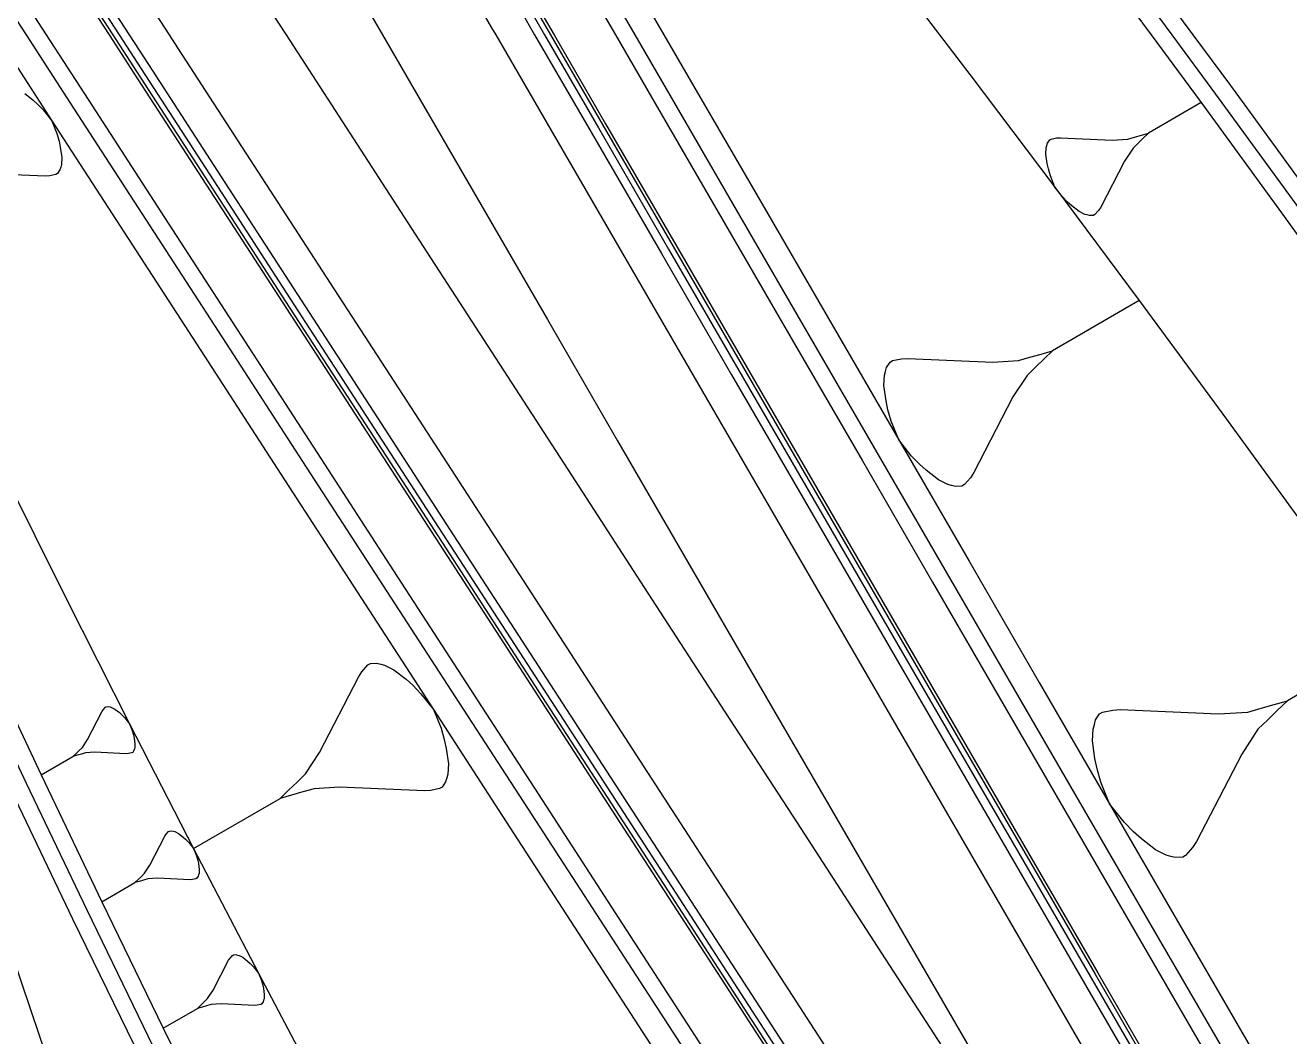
# Model space of a CAD drawing. Extents: x 385876 to 386141, y 802931 to 803234.
# Drawn here: x 385936.35 to 385981.45, y 802964.27 to 803000.34 of the extents above; entities that cross this region are included whole.
import ezdxf

# ---------------------------------------------------------------- set-up
doc = ezdxf.new("R2010")
doc.units = 0
doc.layers.get('0').update_dxf_attribs({"linetype": 'CONTINUOUS'})

msp = doc.modelspace()

# ---------------------------------------------------------------- linework, layer by layer
at = {"color": 7}
for p, q in [((385936.3257, 802997.9051), (385936.6205, 802997.6739)), ((385936.6205, 802997.6739), (385936.7854, 802997.5282)), ((385936.7854, 802997.5282), (385936.9851, 802997.3223)), ((385978.2919, 802997.5843), (385976.4094, 802996.4932)), ((385936.9851, 802997.3223), (385937.2895, 802996.9358)), ((385937.2895, 802996.9358), (385937.4736, 802996.4796)), ((385937.4736, 802996.4796), (385937.5529, 802996.2039)), ((385937.5529, 802996.2039), (385937.5974, 802995.9885)), ((385972.8106, 802996.1318), (385972.887, 802996.248)), ((385972.887, 802996.248), (385972.9408, 802996.2792)), ((385972.9408, 802996.2792), (385973.1333, 802996.3189)), ((385973.1333, 802996.3189), (385973.2721, 802996.3275)), ((385973.2721, 802996.3275), (385975.1155, 802996.2462)), ((385975.1155, 802996.2462), (385975.6705, 802996.2805)), ((385975.6705, 802996.2805), (385975.9168, 802996.3514)), ((385975.9168, 802996.3514), (385976.1631, 802996.4223)), ((385976.2255, 802996.3147), (385976.0415, 802996.1363)), ((385976.1631, 802996.4223), (385976.4094, 802996.4932)), ((385976.4094, 802996.4932), (385976.2255, 802996.3147)), ((385937.5974, 802995.9885), (385937.6515, 802995.6177)), ((385972.7513, 802995.7382), (385972.7654, 802995.9619)), ((385972.7996, 802995.4069), (385972.7513, 802995.7382)), ((385972.7654, 802995.9619), (385972.788, 802996.0469)), ((385972.788, 802996.0469), (385972.8106, 802996.1318)), ((385975.8575, 802995.9578), (385975.5519, 802995.4932)), ((385976.0415, 802996.1363), (385975.8575, 802995.9578)), ((385937.6104, 802995.2723), (385937.5851, 802995.1772)), ((385937.6357, 802995.3674), (385937.6104, 802995.2723)), ((385937.6515, 802995.6177), (385937.6357, 802995.3674)), ((385972.8394, 802995.2144), (385972.7996, 802995.4069)), ((385975.5519, 802995.4932), (385974.7061, 802993.8533)), ((385937.0687, 802994.9583), (385935.0057, 802995.0492)), ((385937.224, 802994.9679), (385937.0687, 802994.9583)), ((385937.4394, 802995.0123), (385937.224, 802994.9679)), ((385937.4996, 802995.0472), (385937.4394, 802995.0123)), ((385937.5851, 802995.1772), (385937.4996, 802995.0472)), ((385972.9103, 802994.9681), (385972.8394, 802995.2144)), ((385973.0747, 802994.5604), (385972.9103, 802994.9681)), ((385973.3467, 802994.2151), (385973.0747, 802994.5604)), ((385973.5252, 802994.0311), (385973.3467, 802994.2151)), ((385973.6725, 802993.9009), (385973.5252, 802994.0311)), ((385973.9359, 802993.6944), (385973.6725, 802993.9009)), ((385974.137, 802993.5953), (385973.9359, 802993.6944)), ((385974.222, 802993.5727), (385974.137, 802993.5953)), ((385974.307, 802993.5501), (385974.222, 802993.5727)), ((385974.4457, 802993.5587), (385974.307, 802993.5501)), ((385974.4995, 802993.5899), (385974.4457, 802993.5587)), ((385974.6297, 802993.7372), (385974.4995, 802993.5899)), ((385974.7061, 802993.8533), (385974.6297, 802993.7372)), ((385976.0822, 802990.5244), (385972.9862, 802988.73)), ((385971.7708, 802988.3801), (385972.1759, 802988.4967)), ((385972.1759, 802988.4967), (385972.581, 802988.6133)), ((385972.581, 802988.6133), (385972.9862, 802988.73)), ((385972.9862, 802988.73), (385972.6836, 802988.4364)), ((385967.0301, 802987.9959), (385967.0673, 802988.1356)), ((385967.0673, 802988.1356), (385967.193, 802988.3266)), ((385967.193, 802988.3266), (385967.2814, 802988.3779)), ((385967.2814, 802988.3779), (385967.5981, 802988.4432)), ((385967.5981, 802988.4432), (385967.8263, 802988.4573)), ((385967.8263, 802988.4573), (385970.8581, 802988.3237)), ((385970.8581, 802988.3237), (385971.7708, 802988.3801)), ((385972.381, 802988.1429), (385972.0785, 802987.8493)), ((385972.6836, 802988.4364), (385972.381, 802988.1429)), ((385966.9698, 802987.4882), (385966.9929, 802987.8561)), ((385966.9929, 802987.8561), (385967.0301, 802987.9959)), ((385972.0785, 802987.8493), (385971.5759, 802987.0853)), ((385967.0493, 802986.9434), (385966.9698, 802987.4882)), ((385967.1146, 802986.6267), (385967.0493, 802986.9434)), ((385971.5759, 802987.0853), (385970.1847, 802984.3882)), ((385967.2313, 802986.2216), (385967.1146, 802986.6267)), ((385967.5017, 802985.5512), (385967.2313, 802986.2216)), ((385967.9491, 802984.9832), (385967.5017, 802985.5512)), ((385968.2426, 802984.6806), (385967.9491, 802984.9832)), ((385968.4849, 802984.4665), (385968.2426, 802984.6806)), ((385968.9181, 802984.1268), (385968.4849, 802984.4665)), ((385969.2489, 802983.964), (385968.9181, 802984.1268)), ((385970.0591, 802984.1972), (385969.845, 802983.9549)), ((385970.1847, 802984.3882), (385970.0591, 802984.1972)), ((385969.3886, 802983.9268), (385969.2489, 802983.964)), ((385969.5283, 802983.8896), (385969.3886, 802983.9268)), ((385969.7565, 802983.9037), (385969.5283, 802983.8896)), ((385969.845, 802983.9549), (385969.7565, 802983.9037)), ((385984.9425, 802978.3225), (385981.3635, 802976.2481)), ((385948.2317, 802977.093), (385948.357, 802977.2835)), ((385948.357, 802977.2835), (385948.5705, 802977.5251)), ((385948.5705, 802977.5251), (385948.6587, 802977.5762)), ((385948.6587, 802977.5762), (385948.8863, 802977.5903)), ((385948.8863, 802977.5903), (385949.0257, 802977.5532)), ((385949.0257, 802977.5532), (385949.165, 802977.5161)), ((385949.165, 802977.5161), (385949.4949, 802977.3537)), ((385949.4949, 802977.3537), (385949.927, 802977.0149)), ((385946.8442, 802974.4031), (385948.2317, 802977.093)), ((385949.927, 802977.0149), (385950.1686, 802976.8013)), ((385950.1686, 802976.8013), (385950.4614, 802976.4996)), ((385950.4614, 802976.4996), (385950.9075, 802975.9331)), ((385938.5673, 802974.8639), (385939.0787, 802975.8554)), ((385939.0787, 802975.8554), (385939.1248, 802975.9256)), ((385939.1248, 802975.9256), (385939.2036, 802976.0147)), ((385939.2036, 802976.0147), (385939.2361, 802976.0335)), ((385939.2361, 802976.0335), (385939.32, 802976.0387)), ((385939.32, 802976.0387), (385939.3713, 802976.0251)), ((385939.3713, 802976.0251), (385939.4227, 802976.0114)), ((385939.4227, 802976.0114), (385939.5443, 802975.9515)), ((385939.5443, 802975.9515), (385939.7035, 802975.8266)), ((385950.9075, 802975.9331), (385951.1772, 802975.2644)), ((385974.769, 802975.8411), (385975.135, 802975.9166)), ((385975.135, 802975.9166), (385975.3988, 802975.9329)), ((385975.3988, 802975.9329), (385978.9035, 802975.7785)), ((385979.9587, 802975.8436), (385980.427, 802975.9785)), ((385980.427, 802975.9785), (385980.8953, 802976.1133)), ((385981.0138, 802975.9088), (385980.664, 802975.5694)), ((385980.8953, 802976.1133), (385981.3635, 802976.2481)), ((385981.3635, 802976.2481), (385981.0138, 802975.9088)), ((385939.7035, 802975.8266), (385939.7926, 802975.7479)), ((385939.7926, 802975.7479), (385939.9005, 802975.6367)), ((385939.9005, 802975.6367), (385940.065, 802975.4279)), ((385940.065, 802975.4279), (385940.1644, 802975.1814)), ((385974.4785, 802975.3995), (385974.5215, 802975.561)), ((385974.5215, 802975.561), (385974.6667, 802975.7818)), ((385974.6667, 802975.7818), (385974.769, 802975.8411)), ((385978.9035, 802975.7785), (385979.9587, 802975.8436)), ((385980.664, 802975.5694), (385980.3143, 802975.2301)), ((385940.1644, 802975.1814), (385940.2073, 802975.0325)), ((385940.2073, 802975.0325), (385940.2313, 802974.9161)), ((385951.1772, 802975.2644), (385951.2936, 802974.8604)), ((385974.4088, 802974.8127), (385974.4355, 802975.238)), ((385974.4355, 802975.238), (385974.4785, 802975.3995)), ((385980.3143, 802975.2301), (385979.7333, 802974.3469)), ((385938.2713, 802974.4752), (385938.3825, 802974.5831)), ((385938.3825, 802974.5831), (385938.5673, 802974.8639)), ((385940.2383, 802974.5292), (385940.2247, 802974.4778)), ((385940.2313, 802974.9161), (385940.2605, 802974.7158)), ((385940.252, 802974.5806), (385940.2383, 802974.5292)), ((385940.2605, 802974.7158), (385940.252, 802974.5806)), ((385951.2936, 802974.8604), (385951.3587, 802974.5446)), ((385951.3587, 802974.5446), (385951.438, 802974.0012)), ((385974.5006, 802974.1828), (385974.4088, 802974.8127)), ((385936.9107, 802973.5997), (385938.0488, 802974.2593)), ((385938.0488, 802974.2593), (385938.1601, 802974.3673)), ((385938.1977, 802974.3022), (385938.0488, 802974.2593)), ((385938.1601, 802974.3673), (385938.2713, 802974.4752)), ((385938.3467, 802974.3451), (385938.1977, 802974.3022)), ((385938.4956, 802974.388), (385938.3467, 802974.3451)), ((385938.8311, 802974.4087), (385938.4956, 802974.388)), ((385939.9457, 802974.3596), (385938.8311, 802974.4087)), ((385940.0295, 802974.3647), (385939.9457, 802974.3596)), ((385940.1459, 802974.3888), (385940.0295, 802974.3647)), ((385940.1785, 802974.4076), (385940.1459, 802974.3888)), ((385940.2247, 802974.4778), (385940.1785, 802974.4076)), ((385946.343, 802973.6411), (385946.8442, 802974.4031)), ((385974.5762, 802973.8168), (385974.5006, 802974.1828)), ((385979.7333, 802974.3469), (385978.1251, 802971.2291)), ((385946.0412, 802973.3483), (385946.343, 802973.6411)), ((385951.4149, 802973.6343), (385951.3778, 802973.4949)), ((385951.438, 802974.0012), (385951.4149, 802973.6343)), ((385974.711, 802973.3485), (385974.5762, 802973.8168)), ((385945.7395, 802973.0556), (385946.0412, 802973.3483)), ((385947.5601, 802973.168), (385946.6498, 802973.1118)), ((385950.5838, 802973.0347), (385947.5601, 802973.168)), ((385951.2154, 802973.1651), (385951.1272, 802973.114)), ((385951.3407, 802973.3556), (385951.2154, 802973.1651)), ((385951.3778, 802973.4949), (385951.3407, 802973.3556)), ((385975.0236, 802972.5734), (385974.711, 802973.3485)), ((385942.3499, 802970.9731), (385945.4377, 802972.7628)), ((385945.4377, 802972.7628), (385945.7395, 802973.0556)), ((385945.8418, 802972.8791), (385945.4377, 802972.7628)), ((385946.2458, 802972.9955), (385945.8418, 802972.8791)), ((385946.6498, 802973.1118), (385946.2458, 802972.9955)), ((385950.8114, 802973.0488), (385950.5838, 802973.0347)), ((385951.1272, 802973.114), (385950.8114, 802973.0488)), ((385975.5407, 802971.9169), (385975.0236, 802972.5734)), ((385975.8801, 802971.5672), (385975.5407, 802971.9169)), ((385940.795, 802970.3876), (385941.3259, 802971.417)), ((385941.3259, 802971.417), (385941.3739, 802971.4899)), ((385941.3739, 802971.4899), (385941.4556, 802971.5823)), ((385941.4556, 802971.5823), (385941.4894, 802971.6019)), ((385941.4894, 802971.6019), (385941.5765, 802971.6073)), ((385941.5765, 802971.6073), (385941.6298, 802971.5931)), ((385941.6298, 802971.5931), (385941.6831, 802971.5789)), ((385941.6831, 802971.5789), (385941.8093, 802971.5167)), ((385941.8093, 802971.5167), (385941.9747, 802971.3871)), ((385941.9747, 802971.3871), (385942.0672, 802971.3054)), ((385976.1601, 802971.3196), (385975.8801, 802971.5672)), ((385942.0672, 802971.3054), (385942.1792, 802971.1899)), ((385942.1792, 802971.1899), (385942.3499, 802970.9731)), ((385942.3499, 802970.9731), (385942.4531, 802970.7172)), ((385976.661, 802970.9269), (385976.1601, 802971.3196)), ((385977.0433, 802970.7387), (385976.661, 802970.9269)), ((385977.9799, 802971.0083), (385977.7324, 802970.7282)), ((385978.1251, 802971.2291), (385977.9799, 802971.0083)), ((385942.4531, 802970.7172), (385942.4977, 802970.5626)), ((385942.4977, 802970.5626), (385942.5226, 802970.4418)), ((385942.5226, 802970.4418), (385942.5529, 802970.2338)), ((385977.2048, 802970.6957), (385977.0433, 802970.7387)), ((385977.3664, 802970.6527), (385977.2048, 802970.6957)), ((385977.6301, 802970.669), (385977.3664, 802970.6527)), ((385977.7324, 802970.7282), (385977.6301, 802970.669)), ((385940.4877, 802969.984), (385940.6032, 802970.096)), ((385940.6032, 802970.096), (385940.795, 802970.3876)), ((385942.5299, 802970.0401), (385942.5157, 802969.9868)), ((385942.5441, 802970.0934), (385942.5299, 802970.0401)), ((385942.5529, 802970.2338), (385942.5441, 802970.0934)), ((385939.0751, 802969.0751), (385940.2568, 802969.7599)), ((385940.2568, 802969.7599), (385940.3722, 802969.872)), ((385940.4114, 802969.8044), (385940.2568, 802969.7599)), ((385940.3722, 802969.872), (385940.4877, 802969.984)), ((385940.566, 802969.849), (385940.4114, 802969.8044)), ((385940.7206, 802969.8935), (385940.566, 802969.849)), ((385941.069, 802969.915), (385940.7206, 802969.8935)), ((385942.2261, 802969.864), (385941.069, 802969.915)), ((385942.3131, 802969.8694), (385942.2261, 802969.864)), ((385942.434, 802969.8943), (385942.3131, 802969.8694)), ((385942.4678, 802969.9139), (385942.434, 802969.8943)), ((385942.5157, 802969.9868), (385942.4678, 802969.9139)), ((385943.0498, 802965.927), (385943.6003, 802966.9942)), ((385943.6003, 802966.9942), (385943.65, 802967.0698)), ((385943.65, 802967.0698), (385943.7347, 802967.1657)), ((385943.7347, 802967.1657), (385943.7697, 802967.1859)), ((385943.7697, 802967.1859), (385943.86, 802967.1915)), ((385943.86, 802967.1915), (385943.9153, 802967.1768)), ((385943.9153, 802967.1768), (385943.9706, 802967.1621)), ((385943.9706, 802967.1621), (385944.1014, 802967.0976)), ((385944.1014, 802967.0976), (385944.2729, 802966.9632)), ((385944.2729, 802966.9632), (385944.3688, 802966.8785)), ((385944.3688, 802966.8785), (385944.4849, 802966.7588)), ((385944.4849, 802966.7588), (385944.6619, 802966.534)), ((385944.6619, 802966.534), (385944.7689, 802966.2687)), ((385944.7689, 802966.2687), (385944.8151, 802966.1084)), ((385944.8151, 802966.1084), (385944.8409, 802965.9831)), ((385944.8409, 802965.9831), (385944.8724, 802965.7675)), ((385942.6115, 802965.3923), (385942.7312, 802965.5085)), ((385942.7312, 802965.5085), (385942.8509, 802965.6247)), ((385942.8509, 802965.6247), (385943.0498, 802965.927)), ((385944.8338, 802965.5114), (385944.7841, 802965.4358)), ((385944.8485, 802965.5667), (385944.8338, 802965.5114)), ((385944.8632, 802965.622), (385944.8485, 802965.5667)), ((385944.8724, 802965.7675), (385944.8632, 802965.622)), ((385941.2666, 802964.5661), (385942.4917, 802965.2762)), ((385942.4917, 802965.2762), (385942.6115, 802965.3923)), ((385942.652, 802965.3223), (385942.4917, 802965.2762)), ((385942.8123, 802965.3685), (385942.652, 802965.3223)), ((385942.9726, 802965.4146), (385942.8123, 802965.3685)), ((385943.3338, 802965.4369), (385942.9726, 802965.4146)), ((385944.5335, 802965.3841), (385943.3338, 802965.4369)), ((385944.6238, 802965.3896), (385944.5335, 802965.3841)), ((385944.7491, 802965.4155), (385944.6238, 802965.3896)), ((385944.7841, 802965.4358), (385944.7491, 802965.4155))]:
    msp.add_line(p, q, dxfattribs=at)
at = {"color": 7, "linetype": 'CONTINUOUS'}
for points in [[(385900, 803068.9086), (385900.575, 803067.8273), (385902.9288, 803063.401), (385904.8118, 803059.8599), (385905.3443, 803059.0135), (385908.0067, 803054.7812), (385910.6691, 803050.549), (385913.3315, 803046.3168), (385914.1165, 803045.069), (385915.9755, 803042.1022), (385918.5939, 803037.8838), (385921.1912, 803033.6523), (385923.7672, 803029.4079), (385926.322, 803025.1506), (385928.8555, 803020.8807), (385931.3677, 803016.5981), (385932.7226, 803014.2677), (385933.8686, 803012.2905), (385936.3759, 803007.9646), (385936.8774, 803007.0994), (385939.0562, 803003.7389), (385939.5789, 803002.9329), (385941.4805, 803000)], [(385927.1661, 803037.2991), (385929.7604, 803033.0248), (385932.3332, 803028.7376), (385934.8845, 803024.4375), (385937.4144, 803020.1247), (385938.7788, 803017.778), (385939.9249, 803015.8007), (385942.4322, 803011.4748), (385944.9395, 803007.1489), (385945.4206, 803006.3188), (385947.4468, 803002.823), (385949.083, 803000)], [(385942.2101, 803034.6313), (385945.2663, 803030.5623), (385948.3389, 803026.4963), (385950.014, 803024.2899), (385951.4151, 803022.4604), (385954.5062, 803018.4729), (385957.6328, 803014.5059), (385958.2367, 803013.7471), (385960.7743, 803010.5476), (385963.89, 803006.5743), (385966.9786, 803002.5854), (385968.9551, 803000)], [(385938.8165, 803034.4587), (385939.7956, 803033.1905), (385942.3691, 803028.8531), (385944.9209, 803024.5028), (385946.2972, 803022.1357), (385947.4433, 803020.1584), (385949.9506, 803015.8325), (385952.4579, 803011.5066), (385952.939, 803010.6765), (385954.9652, 803007.1807), (385957.4725, 803002.8548), (385959.1271, 803000)], [(385934.5266, 803031.8897), (385935.3388, 803030.531), (385937.899, 803026.2159), (385940.4377, 803021.8881), (385941.807, 803019.5331), (385942.953, 803017.5558), (385945.4603, 803013.2299), (385947.9676, 803008.904), (385948.4487, 803008.0739), (385950.4749, 803004.5781), (385952.9822, 803000.2522), (385953.1284, 803000)], [(385936.79, 803031.397), (385939.3546, 803027.0746), (385941.8976, 803022.7395), (385943.2691, 803020.3805), (385944.4151, 803018.4033), (385946.9224, 803014.0774), (385949.4298, 803009.7515), (385949.9109, 803008.9214), (385951.9371, 803005.4256), (385954.4444, 803001.0997), (385955.0817, 803000)], [(385936.8845, 803031.4534), (385939.4494, 803027.1305), (385941.9926, 803022.7949), (385943.3643, 803020.4357), (385944.5103, 803018.4584), (385947.0176, 803014.1325), (385949.5249, 803009.8066), (385950.006, 803008.9765), (385952.0322, 803005.4807), (385954.5395, 803001.1548), (385955.2089, 803000)], [(385936.3692, 803031.1459), (385938.9326, 803026.8257), (385941.4743, 803022.4926), (385942.8452, 803020.1348), (385943.9912, 803018.1575), (385946.4985, 803013.8316), (385949.0058, 803009.5057), (385949.4869, 803008.6757), (385951.5131, 803005.1798), (385954.0204, 803000.8539), (385954.5154, 803000)], [(385977.2497, 803000), (385975.823, 803001.9325), (385972.808, 803005.9641), (385969.7659, 803009.98), (385966.6967, 803013.9803), (385964.1968, 803017.2015), (385963.6017, 803017.9656), (385960.5217, 803021.9595), (385957.4771, 803025.974), (385956.0973, 803027.8158), (385954.4378, 803030.0534)], [(385953.9195, 803029.7511), (385955.5782, 803027.5149), (385956.958, 803025.6731), (385960.0026, 803021.6587), (385963.0826, 803017.6647), (385963.6777, 803016.9007), (385966.1776, 803013.6794), (385969.2468, 803009.6792), (385972.2889, 803005.6632), (385975.3039, 803001.6316), (385976.5085, 803000)], [(385922.7398, 803028.7878), (385925.2916, 803024.5357), (385927.822, 803020.2709), (385930.3311, 803015.9935), (385931.6843, 803013.666), (385932.8304, 803011.6887), (385935.3377, 803007.3628), (385938.018, 803003.1372), (385938.5406, 803002.3312), (385940.0522, 803000)], [(385922.2261, 803028.4778), (385924.7763, 803024.2283), (385927.3052, 803019.966), (385929.8128, 803015.6912), (385931.1652, 803013.3651), (385932.3113, 803011.3878), (385934.8186, 803007.0619), (385937.4989, 803002.8363), (385938.0215, 803002.0303), (385939.338, 803000)], [(385922.3203, 803028.5346), (385924.8708, 803024.2846), (385927.4, 803020.0219), (385929.9078, 803015.7466), (385931.2604, 803013.4203), (385932.4064, 803011.443), (385934.9137, 803007.1171), (385937.5941, 803002.8915), (385938.1167, 803002.0855), (385939.4689, 803000)], [(385932.8452, 803027.8786), (385934.2816, 803024.0818), (385936.0539, 803019.3312), (385937.0052, 803016.7499), (385937.8052, 803014.5721), (385939.5554, 803009.8074), (385939.9055, 803008.8545), (385942.0844, 803005.4941), (385942.607, 803004.688), (385944.808, 803001.2935), (385945.6467, 803000)], [(385935.3028, 803000), (385937.2895, 802996.9358), (385940.0131, 802992.7353), (385942.7367, 802988.5348), (385945.4603, 802984.3342), (385948.1839, 802980.1337), (385950.9075, 802975.9331), (385953.6311, 802971.7326), (385956.3547, 802967.5321), (385959.0783, 802963.3315), (385961.8019, 802959.131), (385964.5255, 802954.9305), (385967.2491, 802950.7299), (385968.3469, 802949.0545), (385970.7514, 802946.9807), (385972.3058, 802945.57), (385972.7107, 802944.9759)], [(385939.338, 803000), (385940.2225, 802998.6358), (385942.9461, 802994.4352), (385945.6697, 802990.2347), (385948.3933, 802986.0342), (385951.1169, 802981.8336), (385953.8405, 802977.6331), (385956.5641, 802973.4326), (385959.2877, 802969.232), (385962.0113, 802965.0315), (385964.7349, 802960.8309), (385967.4585, 802956.6304), (385970.1821, 802952.4299), (385972.9057, 802948.2293), (385974.531, 802945.5146)], [(385939.4689, 803000), (385940.3177, 802998.6909), (385943.0413, 802994.4904), (385945.7649, 802990.2899), (385948.4885, 802986.0893), (385951.2121, 802981.8888), (385953.9357, 802977.6883), (385956.6593, 802973.4877), (385959.3829, 802969.2872), (385962.1065, 802965.0866), (385964.8301, 802960.8861), (385967.5537, 802956.6856), (385970.2772, 802952.485), (385973.0008, 802948.2845), (385974.6396, 802945.5468)], [(385940.0522, 803000), (385940.7416, 802998.9367), (385943.4652, 802994.7361), (385946.1888, 802990.5356), (385948.9124, 802986.335), (385951.636, 802982.1345), (385954.3596, 802977.934), (385957.0832, 802973.7334), (385959.8068, 802969.5329), (385962.5304, 802965.3324), (385965.254, 802961.1318), (385967.9776, 802956.9313), (385970.7012, 802952.7307), (385973.4248, 802948.5302), (385975.1235, 802945.69)], [(385941.4805, 803000), (385941.7798, 802999.5384), (385944.5034, 802995.3379), (385947.227, 802991.1373), (385949.9506, 802986.9368), (385952.6742, 802982.7363), (385955.3978, 802978.5357), (385958.1214, 802974.3352), (385960.845, 802970.1346), (385963.5686, 802965.9341), (385966.2922, 802961.7336), (385969.0158, 802957.533), (385971.7394, 802953.3325), (385974.463, 802949.132), (385975.0077, 802948.2918), (385976.3244, 802946.0454)], [(385945.6467, 803000), (385947.5316, 802997.093), (385950.2552, 802992.8924), (385952.9788, 802988.6919), (385955.7024, 802984.4914), (385958.426, 802980.2908), (385961.1495, 802976.0903), (385963.8731, 802971.8898), (385966.5967, 802967.6892), (385969.3203, 802963.4887), (385972.0439, 802959.2881), (385974.7675, 802955.0876), (385977.4911, 802950.8871), (385978.0359, 802950.047)], [(385949.083, 803000), (385949.9541, 802998.4971), (385952.4614, 802994.1712), (385954.9687, 802989.8453), (385957.476, 802985.5194), (385959.9833, 802981.1935), (385962.4906, 802976.8676), (385964.9979, 802972.5417), (385967.5052, 802968.2158), (385970.0125, 802963.8898), (385972.5198, 802959.5639), (385975.0271, 802955.238), (385977.5344, 802950.9121), (385979.7649, 802947.0637)], [(385953.1284, 803000), (385955.4895, 802995.9263), (385957.9968, 802991.6004), (385960.5041, 802987.2745), (385963.0114, 802982.9486), (385965.5187, 802978.6227), (385968.026, 802974.2968), (385970.5333, 802969.9709), (385973.0406, 802965.645), (385975.5479, 802961.3191), (385978.0552, 802956.9932), (385980.5625, 802952.6673), (385983.0698, 802948.3413), (385983.218, 802948.0858)], [(385954.5154, 803000), (385956.5277, 802996.528), (385959.035, 802992.2021), (385961.5423, 802987.8762), (385964.0496, 802983.5503), (385966.5569, 802979.2244), (385969.0642, 802974.8985), (385971.5715, 802970.5726), (385974.0788, 802966.2467), (385976.5861, 802961.9208), (385979.0934, 802957.5949), (385981.6007, 802953.269), (385984.108, 802948.9431), (385984.4019, 802948.4362)], [(385955.0817, 803000), (385956.9517, 802996.7737), (385959.459, 802992.4478), (385961.9663, 802988.1219), (385964.4736, 802983.796), (385966.9809, 802979.4701), (385969.4882, 802975.1442), (385971.9955, 802970.8183), (385974.5028, 802966.4924), (385977.0101, 802962.1665), (385979.5174, 802957.8406), (385982.0247, 802953.5147), (385984.532, 802949.1888), (385984.8853, 802948.5792)], [(385955.2089, 803000), (385957.0468, 802996.8289), (385959.5541, 802992.503), (385962.0614, 802988.1771), (385964.5687, 802983.8512), (385967.076, 802979.5253), (385969.5833, 802975.1994), (385972.0906, 802970.8735), (385974.5979, 802966.5476), (385977.1052, 802962.2217), (385979.6125, 802957.8958), (385982.1198, 802953.5699), (385984.6272, 802949.244), (385984.9938, 802948.6114)], [(385959.1271, 803000), (385959.9798, 802998.5289), (385962.4871, 802994.203), (385964.9944, 802989.8771), (385967.5017, 802985.5512), (385970.009, 802981.2252), (385972.5163, 802976.8993), (385975.0236, 802972.5734), (385977.5309, 802968.2475), (385980.0382, 802963.9216), (385982.5455, 802959.5957), (385985.0528, 802955.2698), (385985.5543, 802954.4047), (385986.5219, 802950.3422), (385986.7638, 802949.3266), (385986.8321, 802949.1554)], [(385968.9551, 803000), (385970.0402, 802998.5807), (385973.0747, 802994.5604), (385976.0822, 802990.5244), (385979.0627, 802986.4728), (385982.0161, 802982.4055), (385984.9425, 802978.3225), (385987.8419, 802974.2238), (385990.7143, 802970.1095), (385993.5596, 802965.9795)], [(385976.5085, 803000), (385978.2919, 802997.5843), (385981.2529, 802993.5214), (385984.1869, 802989.4428), (385987.0938, 802985.3485), (385989.9737, 802981.2385), (385992.8265, 802977.1129), (385995.6523, 802972.9716), (385998.4511, 802968.8147), (386000, 802966.4829)], [(386000, 802967.5653), (385998.9702, 802969.1155), (385996.1714, 802973.2725), (385993.3456, 802977.4138), (385990.4928, 802981.5394), (385987.6129, 802985.6494), (385984.706, 802989.7436), (385981.772, 802993.8223), (385978.811, 802997.8852), (385977.2497, 803000)], [(385933.3723, 802988.8862), (385935.5762, 802984.3845), (385937.807, 802979.8984), (385940.065, 802975.4279), (385942.3499, 802970.9731), (385944.6619, 802966.534), (385947.001, 802962.1106), (385949.367, 802957.7028), (385951.7601, 802953.3107), (385954.1802, 802948.9343), (385956.6274, 802944.5735)], [(385930.5795, 802987.2675), (385932.6629, 802982.6959), (385934.7733, 802978.14), (385936.9107, 802973.5997), (385939.0751, 802969.0751), (385941.2666, 802964.5661), (385943.4852, 802960.0728), (385945.7307, 802955.5952), (385948.0033, 802951.1333), (385950.303, 802946.687), (385952.6296, 802942.2564), (385954.9834, 802937.8415)], [(385954.4642, 802937.5406), (385952.1105, 802941.9556), (385949.7839, 802946.3862), (385947.4842, 802950.8324), (385945.2116, 802955.2944), (385942.9661, 802959.772), (385940.7475, 802964.2652), (385938.556, 802968.7742), (385936.3916, 802973.2988), (385934.2541, 802977.8391), (385932.1438, 802982.395), (385930.0604, 802986.9667)], [(385933.6029, 802971.6825), (385935.8652, 802967.2146), (385937.5012, 802962.3837), (385939.5517, 802957.793), (385941.6256, 802953.2159), (385944.1376, 802948.8927), (385946.5961, 802944.5385), (385948.9511, 802940.1243), (385951.2169, 802935.6585)]]:
    msp.add_lwpolyline(points, dxfattribs=at)
at = {"color": 2, "linetype": 'CONTINUOUS'}
for points in [[(385900, 803065.7223), (385901.6591, 803062.6023), (385904.0747, 803058.2147), (385906.737, 803053.9825), (385909.3994, 803049.7503), (385912.0618, 803045.5181), (385912.8468, 803044.2703), (385914.7031, 803041.308), (385917.3175, 803037.0959), (385919.9108, 803032.8708), (385922.4574, 803028.6752), (385922.483, 803028.6328), (385925.0339, 803024.382), (385927.5636, 803020.1185), (385930.0719, 803015.8424), (385931.4248, 803013.5155), (385932.5708, 803011.5383), (385935.0781, 803007.2124), (385937.7585, 803002.9868), (385938.2811, 803002.1807), (385939.6951, 803000)], [(385935.8135, 803032.6603), (385936.6011, 803031.3428), (385936.6269, 803031.2997), (385939.191, 803026.9781), (385941.7335, 803022.6438), (385943.1047, 803020.2853), (385944.2508, 803018.308), (385946.7581, 803013.9821), (385949.2654, 803009.6562), (385949.7465, 803008.8261), (385951.7727, 803005.3303), (385954.28, 803001.0044), (385954.8621, 803000)], [(385939.6951, 803000), (385940.4821, 802998.7862), (385943.2057, 802994.5857), (385945.9293, 802990.3851), (385948.6529, 802986.1846), (385951.3765, 802981.9841), (385954.1, 802977.7835), (385956.8236, 802973.583), (385959.5472, 802969.3825), (385962.2708, 802965.1819), (385964.9944, 802960.9814), (385967.718, 802956.7808), (385970.4416, 802952.5803), (385973.1652, 802948.3798), (385974.8273, 802945.6023)], [(385954.8621, 803000), (385956.7873, 802996.6785), (385959.2946, 802992.3526), (385961.8019, 802988.0267), (385964.3092, 802983.7008), (385966.8165, 802979.3749), (385969.3238, 802975.049), (385971.8311, 802970.7231), (385974.3384, 802966.3972), (385976.8457, 802962.0712), (385979.353, 802957.7453), (385981.8603, 802953.4194), (385984.3676, 802949.0935), (385984.6978, 802948.5238)]]:
    msp.add_lwpolyline(points, dxfattribs=at)
at = {"color": 3, "linetype": 'CONTINUOUS'}
for points in [[(385927.1661, 803037.2991), (385929.7604, 803033.0248), (385932.3332, 803028.7376), (385934.8845, 803024.4375), (385937.4144, 803020.1247), (385938.7788, 803017.778), (385939.9249, 803015.8007), (385942.4322, 803011.4748), (385944.9395, 803007.1489), (385945.4206, 803006.3188), (385947.4468, 803002.823), (385949.083, 803000)], [(385949.083, 803000), (385949.9541, 802998.4971), (385952.4614, 802994.1712), (385954.9687, 802989.8453), (385957.476, 802985.5194), (385959.9833, 802981.1935), (385962.4906, 802976.8676), (385964.9979, 802972.5417), (385967.5052, 802968.2158), (385970.0125, 802963.8898), (385972.5198, 802959.5639), (385975.0271, 802955.238), (385977.5344, 802950.9121), (385979.7649, 802947.0637)]]:
    msp.add_lwpolyline(points, dxfattribs=at)
at = {"color": 1, "linetype": 'CONTINUOUS'}
for points in [[(385939.0227, 803032.7293), (385941.594, 803028.3958), (385944.1435, 803024.0494), (385945.5186, 803021.6843), (385946.6646, 803019.7071), (385949.1719, 803015.3812), (385951.6792, 803011.0553), (385952.1603, 803010.2252), (385954.1865, 803006.7294), (385956.6938, 803002.4034), (385958.0869, 803000)], [(385938.5075, 803032.4219), (385941.0772, 803028.0909), (385943.6252, 803023.7471), (385944.9995, 803021.3835), (385946.1455, 803019.4062), (385948.6528, 803015.0803), (385951.1601, 803010.7544), (385951.6412, 803009.9243), (385953.6674, 803006.4285), (385956.1747, 803002.1026), (385957.3934, 803000)], [(385936.8845, 803031.4534), (385939.4494, 803027.1305), (385941.9926, 803022.7949), (385943.3643, 803020.4357), (385944.5103, 803018.4584), (385947.0176, 803014.1325), (385949.5249, 803009.8066), (385950.006, 803008.9765), (385952.0322, 803005.4807), (385954.5395, 803001.1548), (385955.2089, 803000)], [(385954.9561, 803030.3557), (385956.6164, 803028.1167), (385957.9962, 803026.2749), (385961.0408, 803022.2604), (385964.1208, 803018.2664), (385964.7159, 803017.5024), (385967.2159, 803014.2812), (385970.285, 803010.2809), (385973.3271, 803006.265), (385976.3421, 803002.2334), (385977.991, 803000)], [(385922.2261, 803028.4778), (385924.7763, 803024.2283), (385927.3052, 803019.966), (385929.8128, 803015.6912), (385931.1652, 803013.3651), (385932.3113, 803011.3878), (385934.8186, 803007.0619), (385937.4989, 803002.8363), (385938.0215, 803002.0303), (385939.338, 803000)], [(385920.608, 803027.5012), (385923.1533, 803023.2598), (385925.6774, 803019.0057), (385928.1802, 803014.739), (385929.53, 803012.4174), (385930.6761, 803010.4401), (385933.1834, 803006.1142), (385935.8637, 803001.8886), (385936.3863, 803001.0825), (385937.0882, 803000)], [(385920.0943, 803027.1912), (385922.6381, 803022.9523), (385925.1606, 803018.7008), (385927.6619, 803014.4368), (385929.0109, 803012.1165), (385930.157, 803010.1392), (385932.6643, 803005.8133), (385935.3446, 803001.5877), (385935.8672, 803000.7817), (385936.3741, 803000)], [(385936.3741, 803000), (385938.0682, 802997.3871), (385940.7918, 802993.1866), (385943.5154, 802988.9861), (385946.239, 802984.7855), (385948.9626, 802980.585), (385951.6862, 802976.3845), (385954.4098, 802972.1839), (385957.1334, 802967.9834), (385959.857, 802963.7828), (385962.5806, 802959.5823), (385965.3042, 802955.3818), (385968.0278, 802951.1812), (385970.7514, 802946.9807), (385972.1289, 802944.689)], [(385937.0882, 803000), (385938.5873, 802997.688), (385941.3109, 802993.4875), (385944.0345, 802989.2869), (385946.7581, 802985.0864), (385949.4817, 802980.8859), (385952.2053, 802976.6853), (385954.9289, 802972.4848), (385957.6525, 802968.2843), (385960.3761, 802964.0837), (385963.0997, 802959.8832), (385965.8233, 802955.6826), (385968.5469, 802951.4821), (385971.2705, 802947.2816), (385972.6643, 802944.9621)], [(385939.338, 803000), (385940.2225, 802998.6358), (385942.9461, 802994.4352), (385945.6697, 802990.2347), (385948.3933, 802986.0342), (385951.1169, 802981.8336), (385953.8405, 802977.6331), (385956.5641, 802973.4326), (385959.2877, 802969.232), (385962.0113, 802965.0315), (385964.7349, 802960.8309), (385967.4585, 802956.6304), (385970.1821, 802952.4299), (385972.9057, 802948.2293), (385974.531, 802945.5146)], [(385955.2089, 803000), (385957.0468, 802996.8289), (385959.5541, 802992.503), (385962.0614, 802988.1771), (385964.5687, 802983.8512), (385967.076, 802979.5253), (385969.5833, 802975.1994), (385972.0906, 802970.8735), (385974.5979, 802966.5476), (385977.1052, 802962.2217), (385979.6125, 802957.8958), (385982.1198, 802953.5699), (385984.6272, 802949.244), (385984.9938, 802948.6114)], [(385957.3934, 803000), (385958.682, 802997.7767), (385961.1893, 802993.4508), (385963.6966, 802989.1249), (385966.2039, 802984.799), (385968.7112, 802980.4731), (385971.2185, 802976.1472), (385973.7258, 802971.8213), (385976.2331, 802967.4953), (385978.7404, 802963.1694), (385981.2477, 802958.8435), (385983.755, 802954.5176), (385986.2623, 802950.1917), (385986.8585, 802949.1633)], [(385958.0869, 803000), (385959.2011, 802998.0775), (385961.7084, 802993.7516), (385964.2157, 802989.4257), (385966.723, 802985.0998), (385969.2303, 802980.7739), (385971.7376, 802976.448), (385974.2449, 802972.1221), (385976.7522, 802967.7962), (385979.2595, 802963.4703), (385981.7668, 802959.1444), (385984.2741, 802954.8185), (385986.7815, 802950.4926), (385987.3946, 802949.4348)], [(385977.991, 803000), (385979.3301, 802998.1861), (385982.2911, 802994.1231), (385985.2251, 802990.0445), (385988.132, 802985.9502), (385991.0119, 802981.8403), (385993.8647, 802977.7147), (385996.6905, 802973.5734), (385999.4893, 802969.4164), (386000, 802968.6476)], [(385929.5413, 802986.6658), (385931.6246, 802982.0942), (385933.735, 802977.5382), (385935.8725, 802972.9979), (385938.0369, 802968.4733), (385940.2284, 802963.9644), (385942.447, 802959.4711), (385944.6925, 802954.9935), (385946.9651, 802950.5315), (385949.2648, 802946.0853), (385951.5914, 802941.6547), (385953.9451, 802937.2398)]]:
    msp.add_lwpolyline(points, dxfattribs=at)

doc.saveas('drawing.dxf')
